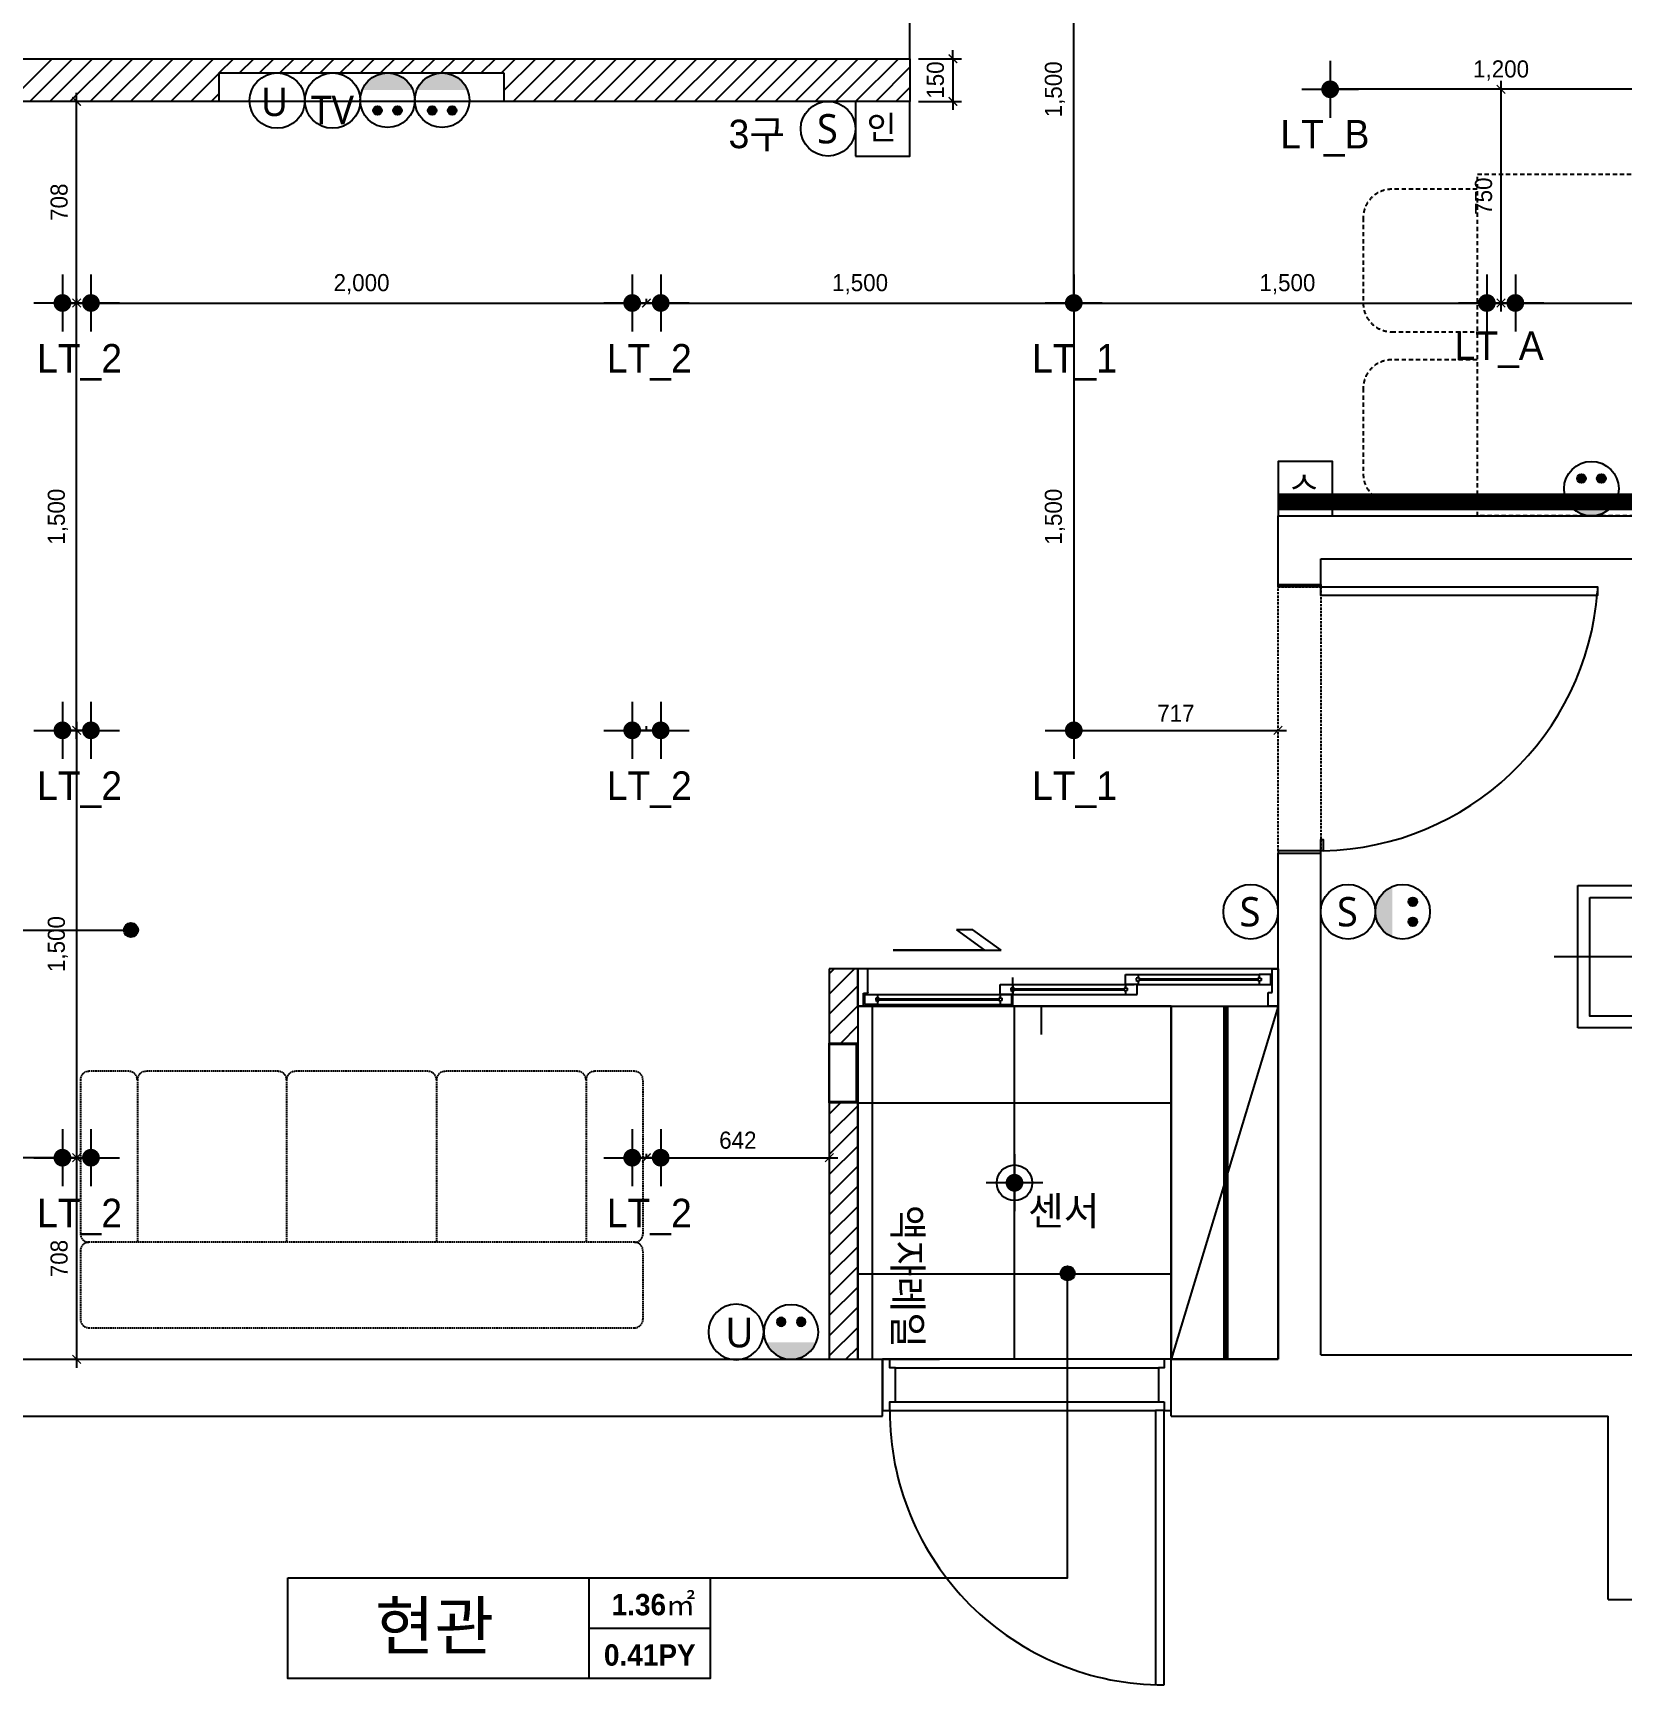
# Model space of a CAD drawing. Header units: millimetres. Extents: x -551172 to 232469, y -3435 to 261611.
# Drawn here: x 221460 to 227038, y 81668 to 87466 of the extents above; entities that cross this region are included whole.
import ezdxf
from ezdxf.enums import TextEntityAlignment as Align

# ---------------------------------------------------------------- set-up
doc = ezdxf.new("R2010")
doc.units = ezdxf.units.MM
doc.header["$LTSCALE"] = 10
doc.header["$PDMODE"] = 3
for name, pattern in [('DASHED', [0.75, 0.5, -0.25]), ('DH-HID2', [1.2, 0.8, -0.4]), ('HID', [2.5, 1.5, -1])]:
    doc.linetypes.add(name, pattern=pattern)
doc.layers.get('DEFPOINTS').update_dxf_attribs({"color": 248})
for name, color, linetype in [('0-ELC TEXT', 7, 'Continuous'), ('02-WAL', 2, 'Continuous'), ('03-TEXT', 3, 'Continuous'), ('03-WAL NEW', 3, 'Continuous'), ('04-WIN', 4, 'Continuous'), ('06-FUR', 6, 'Continuous'), ('06-LIGHT', 4, 'Continuous'), ('07-DIM WAL', 5, 'Continuous'), ('2-con', 2, 'Continuous'), ('3.기호.계단선', 30, 'Continuous'), ('_LIBR', 4, 'Continuous'), ('CO-DOOR', 8, 'Continuous'), ('FUR', 8, 'DASHED'), ('HAT', 5, 'Continuous'), ('RC-LIGHT', 7, 'Continuous'), ('도면층8', 8, 'Continuous'), ('설비', 140, 'Continuous')]:
    doc.layers.add(name, color=color, linetype=linetype)
doc.styles.add('DH-TEXT', font='')
doc.styles.add('HY 울릉도 L', font='')
doc.styles.get("Standard").update_dxf_attribs({"font": 'romans.shx'})
doc.styles.add('넥슨고딕', font='NEXONLv1GothicBold.ttf')
doc.styles.add('코레일둥고', font='Korail_Round_Gothic_Medium.ttf')
doc.styles.get('DH-TEXT').set_extended_font_data('HY울릉도L')
doc.styles.get('HY 울릉도 L').set_extended_font_data('HY울릉도L')
doc.linetypes.add('ZIGZAG', pattern='A,0.0001,-0.2,[131,ltypeshp.shx,S=0.2,R=0,X=-0.2,Y=0],-0.4,[131,ltypeshp.shx,S=0.2,R=180,X=0.2,Y=0],-0.2', length=0.8001)
doc.dimstyles.new('30', dxfattribs={"dimscale": 30, "dimtxt": 2, "dimasz": 1, "dimexe": 1, "dimexo": 1, "dimgap": 1, "dimtad": 1, "dimdec": 0, "dimrnd": 0.05, "dimdsep": 46, "dimlunit": 6, "dimtxsty": 'HY 울릉도 L', "dimblk": 'ARCHTICK', "dimcen": 2.5, "dimdle": 1, "dimclrd": 133, "dimclre": 133, "dimclrt": 30, "dimadec": 0, "dimazin": 0, "dimtfac": 1, "dimtdec": 0, "dimtix": 1, "dimtmove": 2, "dimatfit": 3, "dimldrblk": 'ARCHTICK', "dimfxl": 1, "dimlwd": -1, "dimlwe": -1, "dimarcsym": 0})

# ---------------------------------------------------------------- blocks, each defined once
blk = doc.blocks.new('ffwfr')
at = {"color": 8}
for p, q in [((101905, 59332.5), (103005, 59332.5)), ((101905, 59332.5), (101905, 58091.5)), ((103005, 59332.5), (103005, 58091.5))]:
    blk.add_line(p, q, dxfattribs=at)
blk.add_lwpolyline([(102448.5, 59432.5), (102448.5, 59332.5), (102548.5, 59332.5), (102548.5, 59232.5)], dxfattribs=at)
at = {"layer": '02-WAL', "color": 8}
blk.add_line((103005, 58092.5), (103380, 58092.5), dxfattribs=at)
at = {"layer": '03-WAL NEW', "color": 8}
for p, q in [((98238, 62657.5), (102088, 62657.5)), ((102088, 62657.5), (102088, 62507.5)), ((99663, 62507.5), (99663, 62607.5)), ((99663, 62607.5), (100663, 62607.5)), ((100663, 62607.5), (100663, 62507.5)), ((102088, 62507.5), (98238, 62507.5)), ((100663, 62507.5), (99663, 62507.5)), ((101905, 59462.5), (101805, 59462.5)), ((101805, 59462.5), (101805, 59332.5)), ((101905, 59332.5), (101905, 59462.5)), ((101805, 59332.5), (101805, 59332.5)), ((101805, 59332.5), (101805, 59202.5)), ((101905, 59332.5), (101905, 58992.5)), ((103005, 59332.5), (101905, 59332.5)), ((103005, 58992.5), (103005, 59332.5)), ((101805, 59202.5), (101905, 59202.5)), ((101905, 58992.5), (101805, 58992.5)), ((101805, 58992.5), (101805, 58092.5)), ((101905, 58092.5), (101905, 58992.5)), ((101905, 58992.5), (103005, 58992.5)), ((101805, 58092.5), (101905, 58092.5))]:
    blk.add_line(p, q, dxfattribs=at)
at = {"layer": '03-WAL NEW', "color": 8, "linetype": 'Continuous'}
for p, q in [((98927.5, 62507.5), (99077.5, 62657.5)), ((98998.2, 62507.5), (99148.2, 62657.5)), ((99068.9, 62507.5), (99218.9, 62657.5)), ((99139.6, 62507.5), (99289.6, 62657.5)), ((99210.3, 62507.5), (99360.3, 62657.5)), ((99281, 62507.5), (99431, 62657.5)), ((99351.7, 62507.5), (99501.7, 62657.5)), ((99422.4, 62507.5), (99572.4, 62657.5)), ((99493.1, 62507.5), (99643.1, 62657.5)), ((99663.8, 62607.5), (99713.8, 62657.5)), ((99734.6, 62607.5), (99784.6, 62657.5)), ((99805.3, 62607.5), (99855.3, 62657.5)), ((99876, 62607.5), (99926, 62657.5)), ((99946.7, 62607.5), (99996.7, 62657.5)), ((100017.4, 62607.5), (100067.4, 62657.5)), ((100088.1, 62607.5), (100138.1, 62657.5)), ((100158.8, 62607.5), (100208.8, 62657.5)), ((100229.5, 62607.5), (100279.5, 62657.5)), ((100300.2, 62607.5), (100350.2, 62657.5)), ((100371, 62607.5), (100421, 62657.5)), ((100441.7, 62607.5), (100491.7, 62657.5)), ((100512.4, 62607.5), (100562.4, 62657.5)), ((100583.1, 62607.5), (100633.1, 62657.5)), ((100653.8, 62607.5), (100703.8, 62657.5)), ((100663, 62546), (100774.5, 62657.5)), ((100695.2, 62507.5), (100845.2, 62657.5)), ((100765.9, 62507.5), (100915.9, 62657.5)), ((100836.6, 62507.5), (100986.6, 62657.5)), ((100907.4, 62507.5), (101057.4, 62657.5)), ((100978.1, 62507.5), (101128.1, 62657.5)), ((101048.8, 62507.5), (101198.8, 62657.5)), ((101119.5, 62507.5), (101269.5, 62657.5)), ((101190.2, 62507.5), (101340.2, 62657.5)), ((101260.9, 62507.5), (101410.9, 62657.5)), ((101331.6, 62507.5), (101481.6, 62657.5)), ((101402.3, 62507.5), (101552.3, 62657.5)), ((101473, 62507.5), (101623, 62657.5)), ((101543.7, 62507.5), (101693.7, 62657.5)), ((101614.5, 62507.5), (101764.5, 62657.5)), ((101685.2, 62507.5), (101835.2, 62657.5)), ((101755.9, 62507.5), (101905.9, 62657.5)), ((101826.6, 62507.5), (101976.6, 62657.5)), ((101897.3, 62507.5), (102047.3, 62657.5)), ((101968, 62507.5), (102088, 62627.5)), ((99563.8, 62507.5), (99663, 62606.7)), ((99634.6, 62507.5), (99663, 62535.9)), ((102038.7, 62507.5), (102088, 62556.8)), ((101805, 59445.3), (101822.2, 59462.5)), ((101805, 59374.6), (101892.9, 59462.5)), ((101805, 59303.9), (101905, 59403.9)), ((101805, 59233.2), (101905, 59333.2)), ((102455, 58091.5), (102455, 59332.5)), ((101845, 59202.5), (101905, 59262.5)), ((101805, 58953.2), (101844.3, 58992.5)), ((101805, 58882.5), (101905, 58982.5)), ((101905, 58992.5), (103005, 58992.5)), ((101805, 58811.8), (101905, 58911.8)), ((101805, 58741.1), (101905, 58841.1)), ((101805, 58670.4), (101905, 58770.4)), ((101805, 58599.7), (101905, 58699.7)), ((101805, 58529), (101905, 58629)), ((101805, 58458.2), (101905, 58558.2)), ((101805, 58387.5), (101905, 58487.5)), ((101805, 58316.8), (101905, 58416.8)), ((101905, 58392.5), (103005, 58392.5)), ((101805, 58246.1), (101905, 58346.1)), ((101805, 58175.4), (101905, 58275.4)), ((101805, 58104.7), (101905, 58204.7)), ((101863.5, 58092.5), (101905, 58134))]:
    blk.add_line(p, q, dxfattribs=at)
at = {"layer": '04-WIN', "color": 8}
for p, q in [((101805, 59202.5), (101905, 59202.5)), ((101805, 58992.5), (101805, 59202.5)), ((101900, 59197.5), (101805, 59197.5)), ((101805, 59197.5), (101805, 58997.5)), ((101900, 58997.5), (101900, 59197.5)), ((101905, 59202.5), (101905, 58992.5)), ((101805, 58997.5), (101900, 58997.5)), ((101905, 58992.5), (101805, 58992.5))]:
    blk.add_line(p, q, dxfattribs=at)
at = {"layer": '06-FUR', "color": 8}
for p, q in [((103380, 59332.5), (103005, 58092.5)), ((103005, 59332.5), (103380, 59332.5)), ((103005, 58092.5), (103005, 59332.5)), ((103380, 59332.5), (103380, 58092.5)), ((103380, 58092.5), (103005, 58092.5))]:
    blk.add_line(p, q, dxfattribs=at)
at = {"layer": '2-con', "color": 8}
for p, q in [((102088, 62657.5), (102088, 62807.5)), ((98238, 62657.5), (102088, 62657.5)), ((103380, 61052.5), (106360, 61052.5)), ((103380, 60812.5), (103380, 61052.5)), ((103530, 60902.5), (106015, 60902.5)), ((103530, 60812.5), (103530, 60902.5)), ((103380, 60812.5), (103530, 60812.5)), ((103530, 60812.5), (103530, 60812.5)), ((103380, 59868.5), (103530, 59868.5)), ((103380, 58092.5), (103380, 59868.5)), ((103530, 58108.5), (103530, 59868.5)), ((103530, 58108.5), (104739, 58108.5)), ((98238, 58092.5), (102192, 58092.5)), ((101992, 57892.5), (101992, 58092.5)), ((103005, 57892.5), (103005, 58092.5)), ((96618, 57892.5), (101992, 57892.5)), ((103005, 57892.5), (104539, 57892.5)), ((104539, 57249.5), (104539, 57892.5)), ((104539, 57249.5), (106015, 57249.5))]:
    blk.add_line(p, q, dxfattribs=at)
at = {"layer": '_LIBR', "color": 8, "linetype": 'Continuous'}
for p, q in [((102980, 58092.5), (102017, 58092.5)), ((102037, 58063.1), (102960, 58063.1)), ((102037, 57943.1), (102960, 57943.1)), ((102017, 57912.5), (102950, 57912.5))]:
    blk.add_line(p, q, dxfattribs=at)
for points in [[(103530, 60812.5), (103530, 60803.5), (103380, 60803.5), (103380, 60812.5)], [(103530, 59868.5), (103530, 59877.5), (103380, 59877.5), (103380, 59868.5)], [(102037, 57943.1), (102037, 58063.1), (102017, 58063.1), (102017, 58092.5), (101992, 58092.5), (101992, 57912.5), (102017, 57912.5), (102017, 57943.1)], [(102980, 57943.1), (102980, 57912.5), (103005, 57912.5), (103005, 58092.5), (102980, 58092.5), (102980, 58063.1), (102960, 58063.1), (102960, 57943.1)]]:
    blk.add_lwpolyline(points, close=True, dxfattribs=at)
for points in [[(103530, 60803.5), (104502, 60803.5), (104502, 60773.5), (103530, 60773.5), (103530, 60803.5)], [(103530, 59877.5), (103530, 59917.5), (103539, 59917.5), (103539, 59877.5), (103530, 59877.5)], [(102980, 56949.5), (102980, 57912.5), (102950, 57912.5), (102950, 56949.9)]]:
    blk.add_lwpolyline(points, dxfattribs=at)
for centre, radius, start, end in [((103518, 60864.2), 986.9, 271.21925, 355.60187), ((102978.7, 57911.3), 961.7, 179.92487, 270.07513)]:
    blk.add_arc(centre, radius, start, end, dxfattribs=at)
at = {"layer": 'CO-DOOR', "color": 8}
for p, q in [((102309.2, 59600.4), (102250.9, 59600.4)), ((102250.9, 59600.4), (102349.5, 59528.1)), ((102407.9, 59528.1), (102309.2, 59600.4)), ((102028.7, 59528.1), (102407.9, 59528.1)), ((102349.5, 59528.1), (102028.7, 59528.1)), ((102028.7, 59528.1), (102028.7, 59528.1))]:
    blk.add_line(p, q, dxfattribs=at)
at = {"layer": 'CO-DOOR', "color": 8, "linetype": 'DH-HID2'}
blk.add_lwpolyline([(103380, 59877.5), (103380, 60803.5), (103530, 60803.5), (103530, 59877.5)], close=True, dxfattribs=at)
at = {"layer": 'FUR', "color": 8}
for p, q in [((99346, 59103.3), (99206, 59103.3)), ((99676, 59103.3), (99406, 59103.3)), ((99870, 59103.3), (99676, 59103.3)), ((100396, 59103.3), (99930, 59103.3)), ((100921, 59103.3), (100456, 59103.3)), ((99176, 59073.3), (99176, 58533.3)), ((99376, 59073.3), (99376, 58503.3)), ((99900, 59073.3), (99900, 58503.3)), ((100426, 59073.3), (100426, 58503.3)), ((100951, 59073.3), (100951, 58503.3))]:
    blk.add_line(p, q, dxfattribs=at)
at = {"layer": 'FUR', "color": 8, "linetype": 'HID'}
blk.add_lwpolyline([(104080, 62252.5), (104880, 62252.5), (104880, 61052.5), (104080, 61052.5)], close=True, dxfattribs=at)
for points in [[(104079.1, 62199.2), (103779.1, 62199.2, 0.414214), (103679.1, 62099.2), (103679.1, 61799.2, 0.414214), (103779.1, 61699.2), (104079.1, 61699.2)], [(104079.1, 61600.5), (103779.1, 61600.5, 0.414214), (103679.1, 61500.5), (103679.1, 61200.5, 0.414214), (103779.1, 61100.5), (104079.1, 61100.5)]]:
    blk.add_lwpolyline(points, format="xyb", dxfattribs=at)
at = {"layer": 'FUR', "color": 8}
blk.add_lwpolyline([(101121, 58503.3, 0.414214), (101151, 58533.3), (101151, 59073.3, 0.414214), (101121, 59103.3), (100981, 59103.3, 0.414214), (100951, 59073.3, 0.414214)], format="xyb", dxfattribs=at)
blk.add_lwpolyline([(99206, 58203.3), (99676, 58203.3), (101121, 58203.3, 0.414214), (101151, 58233.3), (101151, 58473.3, 0.414214), (101121, 58503.3), (99676, 58503.3), (99206, 58503.3, 0.414214), (99176, 58473.3), (99176, 58233.3, 0.414214)], format="xyb", close=True, dxfattribs=at)
for centre, start, end in [((99206, 59073.3), 90, 180), ((99346, 59073.3), 0, 90), ((99406, 59073.3), 90, 180), ((99870, 59073.3), 0, 90), ((99930, 59073.3), 90, 180), ((100396, 59073.3), 0, 90), ((100456, 59073.3), 90, 180), ((100921, 59073.3), 0, 90), ((99206, 58533.3), 180, 270)]:
    blk.add_arc(centre, 30, start, end, dxfattribs=at)
at = {"layer": '도면층8', "color": 8}
for p, q in [((103380, 59462.5), (101905, 59462.5)), ((101940.1, 59462.5), (101905, 59462.5)), ((101905, 59462.5), (101905, 59457.5)), ((101905, 59457.5), (101905, 59332.5)), ((101940.1, 59378.1), (101940.1, 59462.5)), ((102844.5, 59443.5), (102889, 59443.5)), ((102844.5, 59408.4), (102844.5, 59443.5)), ((102889, 59431.8), (102882.5, 59429.8)), ((102882.5, 59429.8), (102882.5, 59422.2)), ((102889, 59443.5), (103314, 59443.5)), ((102889, 59443.5), (102889, 59431.8)), ((102889, 59432.8), (102892.2, 59431.1)), ((102892.2, 59431.1), (102892.8, 59430)), ((102892.8, 59430), (102893.4, 59428.3)), ((103310.1, 59430), (103309.5, 59428.3)), ((103310.8, 59431.1), (103310.1, 59430)), ((103314, 59432.8), (103310.8, 59431.1)), ((103354.9, 59443.5), (103314, 59443.5)), ((103314, 59443.5), (103314, 59431.8)), ((103314, 59431.8), (103320.5, 59429.8)), ((103320.5, 59429.8), (103320.5, 59422.2)), ((103354.9, 59408.4), (103354.9, 59443.5)), ((103359.6, 59380.5), (103359.6, 59462.5)), ((103359.6, 59462.5), (103380, 59462.5)), ((103380, 59462.5), (103380, 59343.1)), ((101925.4, 59332.5), (101925.4, 59378.1)), ((101925.4, 59378.1), (101940.1, 59378.1)), ((101930.1, 59373.4), (101974.5, 59373.4)), ((101930.1, 59338.3), (101930.1, 59373.4)), ((101940.1, 59380.5), (101940.1, 59378.1)), ((101974.5, 59373.4), (102404.5, 59373.4)), ((101974.5, 59373.4), (101974.5, 59361.7)), ((102404.5, 59408.4), (102449, 59408.4)), ((102404.5, 59373.4), (102404.5, 59408.4)), ((102404.5, 59373.4), (102874.7, 59373.4)), ((102445.5, 59373.4), (102404.5, 59373.4)), ((102404.5, 59373.4), (102404.5, 59361.7)), ((102449, 59373.4), (102404.5, 59373.4)), ((102449, 59396.8), (102442.5, 59394.7)), ((102442.5, 59394.7), (102442.5, 59387.1)), ((102442.5, 59387.1), (102449, 59385.1)), ((102445.5, 59338.3), (102445.5, 59373.4)), ((102449, 59408.4), (102874.7, 59408.4)), ((102449, 59408.4), (102449, 59396.8)), ((102449, 59397.7), (102452.2, 59396.1)), ((102449, 59384.1), (102452.2, 59385.8)), ((102449, 59385.1), (102449, 59373.4)), ((102452.2, 59396.1), (102452.8, 59394.9)), ((102452.2, 59385.8), (102452.8, 59386.9)), ((102452.8, 59394.9), (102453.4, 59393.2)), ((102452.8, 59386.9), (102453.4, 59388.6)), ((102453.4, 59388.6), (102453.4, 59393.2)), ((102453.4, 59393.2), (102840.1, 59393.2)), ((102840.1, 59388.6), (102453.4, 59388.6)), ((102840.7, 59394.9), (102840.1, 59393.2)), ((102840.1, 59393.2), (102840.1, 59388.6)), ((102840.1, 59388.6), (102840.1, 59393.2)), ((102840.7, 59386.9), (102840.1, 59388.6)), ((102841.3, 59396.1), (102840.7, 59394.9)), ((102841.3, 59385.8), (102840.7, 59386.9)), ((102844.5, 59397.7), (102841.3, 59396.1)), ((102844.5, 59384.1), (102841.3, 59385.8)), ((102885.5, 59408.4), (102844.5, 59408.4)), ((102844.5, 59408.4), (102844.5, 59396.8)), ((102889, 59408.4), (102844.5, 59408.4)), ((102844.5, 59396.8), (102851, 59394.7)), ((102851, 59387.1), (102844.5, 59385.1)), ((102844.5, 59385.1), (102844.5, 59373.4)), ((102844.5, 59373.4), (102885.5, 59373.4)), ((102851, 59394.7), (102851, 59387.1)), ((102882.5, 59422.2), (102889, 59420.1)), ((102885.5, 59373.4), (102885.5, 59408.4)), ((102889, 59419.2), (102892.2, 59420.8)), ((102889, 59420.1), (102889, 59408.4)), ((102889, 59408.4), (103314, 59408.4)), ((102892.2, 59420.8), (102892.8, 59422)), ((102892.8, 59422), (102893.4, 59423.6)), ((102893.4, 59423.6), (102893.4, 59428.3)), ((102893.4, 59428.3), (103309.5, 59428.3)), ((103309.5, 59423.6), (102893.4, 59423.6)), ((103309.5, 59428.3), (103309.5, 59423.6)), ((103309.5, 59423.6), (103309.5, 59428.3)), ((103310.1, 59422), (103309.5, 59423.6)), ((103310.8, 59420.8), (103310.1, 59422)), ((103314, 59419.2), (103310.8, 59420.8)), ((103320.5, 59422.2), (103314, 59420.1)), ((103314, 59420.1), (103314, 59408.4)), ((103314, 59408.4), (103354.9, 59408.4)), ((103344.9, 59332.5), (103344.9, 59380.5)), ((103344.9, 59380.5), (103359.6, 59380.5)), ((101905, 59332.5), (101925.4, 59332.5)), ((101925.4, 59332.5), (103344.9, 59332.5)), ((101974.5, 59338.3), (101930.1, 59338.3)), ((101974.5, 59361.7), (101968.1, 59359.6)), ((101968.1, 59359.6), (101968.1, 59352.1)), ((101968.1, 59352.1), (101974.5, 59350)), ((101970.5, 59353.5), (101970.5, 59358.2)), ((101970.5, 59358.2), (102400.1, 59358.2)), ((102400.1, 59353.5), (101970.5, 59353.5)), ((101974.5, 59362.6), (101977.7, 59361)), ((101974.5, 59349.1), (101977.7, 59350.7)), ((101974.5, 59350), (101974.5, 59338.3)), ((101974.5, 59338.3), (102404.5, 59338.3)), ((101977.7, 59361), (101978.4, 59359.8)), ((101977.7, 59350.7), (101978.4, 59351.8)), ((101978.4, 59359.8), (101979, 59358.2)), ((101978.4, 59351.8), (101979, 59353.5)), ((102400.7, 59359.8), (102400.1, 59358.2)), ((102400.1, 59358.2), (102400.1, 59353.5)), ((102400.1, 59353.5), (102400.1, 59358.2)), ((102400.7, 59351.8), (102400.1, 59353.5)), ((102401.3, 59361), (102400.7, 59359.8)), ((102401.3, 59350.7), (102400.7, 59351.8)), ((102404.5, 59362.6), (102401.3, 59361)), ((102404.5, 59349.1), (102401.3, 59350.7)), ((102404.5, 59361.7), (102411, 59359.6)), ((102411, 59352.1), (102404.5, 59350)), ((102404.5, 59350), (102404.5, 59338.3)), ((102404.5, 59338.3), (102445.5, 59338.3)), ((102411, 59359.6), (102411, 59352.1)), ((103380, 59332.5), (103344.9, 59332.5)), ((103380, 59343.1), (103380, 59332.5))]:
    blk.add_line(p, q, dxfattribs=at)
blk = doc.blocks.new('ghehrth')
at = {"layer": '06-LIGHT'}
h = blk.add_hatch(color=256, dxfattribs=at)
h.dxf.hatch_style = 1
edge = h.paths.add_edge_path()
edge.add_arc((74745, 23106.8), 31.2, 270, 630)
at = {"color": 1, "linetype": 'Continuous'}
for p, q in [((74745, 23006.8), (74745, 23206.8)), ((74645, 23106.8), (74845, 23106.8))]:
    blk.add_line(p, q, dxfattribs=at)
blk = doc.blocks.new('HEY')
at = {"layer": '06-LIGHT', "color": 1}
blk.add_lwpolyline([(66128.5, 14166.8), (66128.5, 14066.8), (66128.5, 14116.8), (66114.3, 14116.8)], dxfattribs=at)
at = {"layer": '06-LIGHT'}
for p in [(-8616.6, -8940), (-8616.6, -9040)]:
    blk.add_blockref('ghehrth', p, dxfattribs=at)
blk = doc.blocks.new('hallogen')
h = blk.add_hatch(color=256)
h.dxf.hatch_style = 1
edge = h.paths.add_edge_path()
edge.add_arc((48591.7, 60854.3), 31.2, 0, 360, ccw=False)
at = {"color": 1, "linetype": 'Continuous'}
for p, q in [((48591.7, 60954.3), (48591.7, 60754.3)), ((48691.7, 60854.3), (48491.7, 60854.3))]:
    blk.add_line(p, q, dxfattribs=at)
at = {"color": 4, "linetype": 'Continuous'}
blk.add_circle((48591.7, 60854.3), 62.5, dxfattribs=at)
blk = doc.blocks.new('G-101')
at = {"layer": 'RC-LIGHT', "color": 251}
for p, q in [((0, -400), (0, 400)), ((400, 0), (-400, 0))]:
    blk.add_line(p, q, dxfattribs=at)
at = {"layer": 'RC-LIGHT', "color": 7}
for p, q in [((-300, -300), (-300, 300)), ((-300, 300), (300, 300)), ((300, 300), (300, -300)), ((300, -300), (-300, -300))]:
    blk.add_line(p, q, dxfattribs=at)
at = {"layer": 'RC-LIGHT', "color": 1}
blk.add_lwpolyline([(-250, 250), (250, 250), (250, -250), (-250, -250)], close=True, dxfattribs=at)
at = {"layer": 'RC-LIGHT', "style": 'DH-TEXT'}
blk.add_attdef('L-', text='', height=100, dxfattribs=at).set_placement((383.2, -287.8), align=Align.TOP_LEFT)
blk = doc.blocks.new('_ArchTick')
at = {"color": 0, "linetype": 'ByBlock', "const_width": 0.15}
blk.add_lwpolyline([(-0.5, -0.5), (0.5, 0.5)], dxfattribs=at)
blk = doc.blocks.new('*D297')
at = {"layer": '07-DIM WAL', "color": 133, "transparency": 16777216}
blk.add_line((221583.3, 86518.7), (223643.3, 86518.7), dxfattribs=at)
at = {"layer": 'DEFPOINTS', "color": 0, "transparency": 16777216}
for p in [(221613.3, 86518.7), (223613.3, 86518.7), (223613.3, 86518.7)]:
    blk.add_point(p, dxfattribs=at)
at = {"layer": '07-DIM WAL', "color": 133, "transparency": 16777216, "xscale": 30, "yscale": 30, "zscale": 30, "rotation": 180}
blk.add_blockref('_ArchTick', (221613.3, 86518.7), dxfattribs=at)
at = {"layer": '07-DIM WAL', "color": 133, "transparency": 16777216, "xscale": 30, "yscale": 30, "zscale": 30}
blk.add_blockref('_ArchTick', (223613.3, 86518.7), dxfattribs=at)
at = {"layer": '07-DIM WAL', "color": 30, "transparency": 16777216, "insert": (222613.3, 86584.7), "char_height": 60, "attachment_point": 5, "style": 'HY 울릉도 L'}
blk.add_mtext('2,000', dxfattribs=at)
blk = doc.blocks.new('*D298')
at = {"layer": '07-DIM WAL', "color": 133, "transparency": 16777216}
blk.add_line((225083.3, 86518.7), (226643.3, 86518.7), dxfattribs=at)
at = {"layer": 'DEFPOINTS', "color": 0, "transparency": 16777216}
for p in [(225113.3, 86518.7), (226613.3, 86518.7), (226613.3, 86518.7)]:
    blk.add_point(p, dxfattribs=at)
at = {"layer": '07-DIM WAL', "color": 133, "transparency": 16777216, "xscale": 30, "yscale": 30, "zscale": 30, "rotation": 180}
blk.add_blockref('_ArchTick', (225113.3, 86518.7), dxfattribs=at)
at = {"layer": '07-DIM WAL', "color": 133, "transparency": 16777216, "xscale": 30, "yscale": 30, "zscale": 30}
blk.add_blockref('_ArchTick', (226613.3, 86518.7), dxfattribs=at)
at = {"layer": '07-DIM WAL', "color": 30, "transparency": 16777216, "insert": (225863.3, 86584.7), "char_height": 60, "attachment_point": 5, "style": 'HY 울릉도 L'}
blk.add_mtext('1,500', dxfattribs=at)
blk = doc.blocks.new('*D299')
at = {"layer": '07-DIM WAL', "color": 133, "transparency": 16777216}
blk.add_line((226583.3, 86518.7), (227843.3, 86518.7), dxfattribs=at)
at = {"layer": 'DEFPOINTS', "color": 0, "transparency": 16777216}
for p in [(226613.3, 86518.7), (227813.3, 86518.7), (227813.3, 86518.7)]:
    blk.add_point(p, dxfattribs=at)
at = {"layer": '07-DIM WAL', "color": 133, "transparency": 16777216, "xscale": 30, "yscale": 30, "zscale": 30, "rotation": 180}
blk.add_blockref('_ArchTick', (226613.3, 86518.7), dxfattribs=at)
at = {"layer": '07-DIM WAL', "color": 133, "transparency": 16777216, "xscale": 30, "yscale": 30, "zscale": 30}
blk.add_blockref('_ArchTick', (227813.3, 86518.7), dxfattribs=at)
at = {"layer": '07-DIM WAL', "color": 30, "transparency": 16777216, "insert": (227213.3, 86584.7), "char_height": 60, "attachment_point": 5, "style": 'HY 울릉도 L'}
blk.add_mtext('1,200', dxfattribs=at)
blk = doc.blocks.new('*D301')
at = {"layer": '07-DIM WAL', "color": 133, "transparency": 16777216}
blk.add_line((223583.3, 83518.7), (224285.3, 83518.7), dxfattribs=at)
at = {"layer": 'DEFPOINTS', "color": 0, "transparency": 16777216}
for p in [(223613.3, 83518.7), (224255.3, 83518.7), (224255.3, 83518.7)]:
    blk.add_point(p, dxfattribs=at)
at = {"layer": '07-DIM WAL', "color": 133, "transparency": 16777216, "xscale": 30, "yscale": 30, "zscale": 30, "rotation": 180}
blk.add_blockref('_ArchTick', (223613.3, 83518.7), dxfattribs=at)
at = {"layer": '07-DIM WAL', "color": 133, "transparency": 16777216, "xscale": 30, "yscale": 30, "zscale": 30}
blk.add_blockref('_ArchTick', (224255.3, 83518.7), dxfattribs=at)
at = {"layer": '07-DIM WAL', "color": 30, "transparency": 16777216, "insert": (223934.3, 83580), "char_height": 60, "attachment_point": 5, "style": 'HY 울릉도 L'}
blk.add_mtext('642', dxfattribs=at)
blk = doc.blocks.new('*D302')
at = {"layer": '07-DIM WAL', "color": 133, "transparency": 16777216}
for p, q in [((221643.3, 83518.7), (220658.3, 83518.7)), ((220688.3, 83533.1), (220688.3, 83548.7))]:
    blk.add_line(p, q, dxfattribs=at)
at = {"layer": 'DEFPOINTS', "color": 0, "transparency": 16777216}
for p in [(220688.3, 83518.7), (220688.3, 83503.1), (221613.3, 83518.7)]:
    blk.add_point(p, dxfattribs=at)
at = {"layer": '07-DIM WAL', "color": 133, "transparency": 16777216, "xscale": 30, "yscale": 30, "zscale": 30, "rotation": 180}
blk.add_blockref('_ArchTick', (220688.3, 83518.7), dxfattribs=at)
at = {"layer": '07-DIM WAL', "color": 133, "transparency": 16777216, "xscale": 30, "yscale": 30, "zscale": 30}
blk.add_blockref('_ArchTick', (221613.3, 83518.7), dxfattribs=at)
at = {"layer": '07-DIM WAL', "color": 30, "transparency": 16777216, "insert": (221150.8, 83580.1), "char_height": 60, "attachment_point": 5, "style": 'HY 울릉도 L'}
blk.add_mtext('925', dxfattribs=at)
blk = doc.blocks.new('*D303')
at = {"layer": '07-DIM WAL', "color": 133, "transparency": 16777216}
for p, q in [((221613.3, 84988.7), (221613.3, 86548.7)), ((221643.3, 86518.7), (221643.3, 86518.7)), ((221643.3, 85018.7), (221643.3, 85018.7))]:
    blk.add_line(p, q, dxfattribs=at)
at = {"layer": 'DEFPOINTS', "color": 0, "transparency": 16777216}
for p in [(221613.3, 86518.7), (221613.3, 86518.7), (221613.3, 85018.7)]:
    blk.add_point(p, dxfattribs=at)
at = {"layer": '07-DIM WAL', "color": 133, "transparency": 16777216, "xscale": 30, "yscale": 30, "zscale": 30}
for p, rotation in [((221613.3, 86518.7), 90), ((221613.3, 85018.7), 270)]:
    blk.add_blockref('_ArchTick', p, dxfattribs=dict(at, rotation=rotation))
at = {"layer": '07-DIM WAL', "color": 30, "transparency": 16777216, "insert": (221547.4, 85768.7), "char_height": 60, "attachment_point": 5, "rotation": 90, "style": 'HY 울릉도 L'}
blk.add_mtext('1,500', dxfattribs=at)
blk = doc.blocks.new('*D274')
at = {"layer": '07-DIM WAL', "color": 133, "transparency": 16777216}
for p, q in [((221613.3, 86488.7), (221613.3, 87256.2)), ((221643.3, 87226.2), (221643.3, 87226.2)), ((221643.3, 86518.7), (221643.3, 86518.7))]:
    blk.add_line(p, q, dxfattribs=at)
at = {"layer": 'DEFPOINTS', "color": 0, "transparency": 16777216}
for p in [(221613.3, 87226.2), (221613.3, 87226.2), (221613.3, 86518.7)]:
    blk.add_point(p, dxfattribs=at)
at = {"layer": '07-DIM WAL', "color": 133, "transparency": 16777216, "xscale": 30, "yscale": 30, "zscale": 30}
for p, rotation in [((221613.3, 87226.2), 90), ((221613.3, 86518.7), 270)]:
    blk.add_blockref('_ArchTick', p, dxfattribs=dict(at, rotation=rotation))
at = {"layer": '07-DIM WAL', "color": 30, "transparency": 16777216, "insert": (221552, 86872.5), "char_height": 60, "attachment_point": 5, "rotation": 90, "style": 'HY 울릉도 L'}
blk.add_mtext('708', dxfattribs=at)
blk = doc.blocks.new('*D275')
at = {"layer": '07-DIM WAL', "color": 133, "transparency": 16777216}
blk.add_line((223583.3, 86518.7), (225143.3, 86518.7), dxfattribs=at)
at = {"layer": 'DEFPOINTS', "color": 0, "transparency": 16777216}
for p in [(223613.3, 86518.7), (225113.3, 86518.7), (225113.3, 86518.7)]:
    blk.add_point(p, dxfattribs=at)
at = {"layer": '07-DIM WAL', "color": 133, "transparency": 16777216, "xscale": 30, "yscale": 30, "zscale": 30, "rotation": 180}
blk.add_blockref('_ArchTick', (223613.3, 86518.7), dxfattribs=at)
at = {"layer": '07-DIM WAL', "color": 133, "transparency": 16777216, "xscale": 30, "yscale": 30, "zscale": 30}
blk.add_blockref('_ArchTick', (225113.3, 86518.7), dxfattribs=at)
at = {"layer": '07-DIM WAL', "color": 30, "transparency": 16777216, "insert": (224363.3, 86584.7), "char_height": 60, "attachment_point": 5, "style": 'HY 울릉도 L'}
blk.add_mtext('1,500', dxfattribs=at)
blk = doc.blocks.new('*D276')
at = {"layer": '07-DIM WAL', "color": 133, "transparency": 16777216}
for p, q in [((221613.3, 85048.7), (221613.3, 83488.7)), ((221643.3, 85018.7), (221643.3, 85018.7)), ((221643.3, 83518.7), (221643.3, 83518.7))]:
    blk.add_line(p, q, dxfattribs=at)
at = {"layer": 'DEFPOINTS', "color": 0, "transparency": 16777216}
for p in [(221613.3, 85018.7), (221613.3, 83518.7), (221613.3, 83518.7)]:
    blk.add_point(p, dxfattribs=at)
at = {"layer": '07-DIM WAL', "color": 133, "transparency": 16777216, "xscale": 30, "yscale": 30, "zscale": 30}
for p, rotation in [((221613.3, 85018.7), 90), ((221613.3, 83518.7), 270)]:
    blk.add_blockref('_ArchTick', p, dxfattribs=dict(at, rotation=rotation))
at = {"layer": '07-DIM WAL', "color": 30, "transparency": 16777216, "insert": (221547.4, 84268.7), "char_height": 60, "attachment_point": 5, "rotation": 90, "style": 'HY 울릉도 L'}
blk.add_mtext('1,500', dxfattribs=at)
blk = doc.blocks.new('*D277')
at = {"layer": '07-DIM WAL', "color": 133, "transparency": 16777216}
for p, q in [((221613.3, 83548.7), (221613.3, 82781.2)), ((221643.3, 83518.7), (221643.3, 83518.7)), ((221643.3, 82811.2), (221643.3, 82811.2))]:
    blk.add_line(p, q, dxfattribs=at)
at = {"layer": 'DEFPOINTS', "color": 0, "transparency": 16777216}
for p in [(221613.3, 83518.7), (221613.3, 82811.2), (221613.3, 82811.2)]:
    blk.add_point(p, dxfattribs=at)
at = {"layer": '07-DIM WAL', "color": 133, "transparency": 16777216, "xscale": 30, "yscale": 30, "zscale": 30}
for p, rotation in [((221613.3, 83518.7), 90), ((221613.3, 82811.2), 270)]:
    blk.add_blockref('_ArchTick', p, dxfattribs=dict(at, rotation=rotation))
at = {"layer": '07-DIM WAL', "color": 30, "transparency": 16777216, "insert": (221552, 83165), "char_height": 60, "attachment_point": 5, "rotation": 90, "style": 'HY 울릉도 L'}
blk.add_mtext('708', dxfattribs=at)
blk = doc.blocks.new('*D304')
at = {"layer": '07-DIM WAL', "color": 133, "transparency": 16777216}
for p, q in [((225113.3, 86548.7), (225113.3, 84988.7)), ((225143.3, 86518.7), (225143.3, 86518.7)), ((225143.3, 85018.7), (225143.3, 85018.7))]:
    blk.add_line(p, q, dxfattribs=at)
at = {"layer": 'DEFPOINTS', "color": 0, "transparency": 16777216}
for p in [(225113.3, 86518.7), (225113.3, 85018.7), (225113.3, 85018.7)]:
    blk.add_point(p, dxfattribs=at)
at = {"layer": '07-DIM WAL', "color": 133, "transparency": 16777216, "xscale": 30, "yscale": 30, "zscale": 30}
for p, rotation in [((225113.3, 86518.7), 90), ((225113.3, 85018.7), 270)]:
    blk.add_blockref('_ArchTick', p, dxfattribs=dict(at, rotation=rotation))
at = {"layer": '07-DIM WAL', "color": 30, "transparency": 16777216, "insert": (225047.4, 85768.7), "char_height": 60, "attachment_point": 5, "rotation": 90, "style": 'HY 울릉도 L'}
blk.add_mtext('1,500', dxfattribs=at)
blk = doc.blocks.new('*D278')
at = {"layer": '07-DIM WAL', "color": 133, "transparency": 16777216}
blk.add_line((225083.3, 85018.7), (225860.3, 85018.7), dxfattribs=at)
at = {"layer": 'DEFPOINTS', "color": 0, "transparency": 16777216}
for p in [(225113.3, 85018.7), (225830.3, 85018.7), (225830.3, 85018.7)]:
    blk.add_point(p, dxfattribs=at)
at = {"layer": '07-DIM WAL', "color": 133, "transparency": 16777216, "xscale": 30, "yscale": 30, "zscale": 30, "rotation": 180}
blk.add_blockref('_ArchTick', (225113.3, 85018.7), dxfattribs=at)
at = {"layer": '07-DIM WAL', "color": 133, "transparency": 16777216, "xscale": 30, "yscale": 30, "zscale": 30}
blk.add_blockref('_ArchTick', (225830.3, 85018.7), dxfattribs=at)
at = {"layer": '07-DIM WAL', "color": 30, "transparency": 16777216, "insert": (225471.8, 85078.8), "char_height": 60, "attachment_point": 5, "style": 'HY 울릉도 L'}
blk.add_mtext('717', dxfattribs=at)
blk = doc.blocks.new('*D305')
at = {"layer": '07-DIM WAL', "color": 133, "transparency": 16777216}
blk.add_line((227243.3, 87268.7), (225983.3, 87268.7), dxfattribs=at)
at = {"layer": 'DEFPOINTS', "color": 0, "transparency": 16777216}
for p in [(226013.3, 87268.7), (226013.3, 87268.7), (227213.3, 87268.7)]:
    blk.add_point(p, dxfattribs=at)
at = {"layer": '07-DIM WAL', "color": 133, "transparency": 16777216, "xscale": 30, "yscale": 30, "zscale": 30, "rotation": 180}
blk.add_blockref('_ArchTick', (226013.3, 87268.7), dxfattribs=at)
at = {"layer": '07-DIM WAL', "color": 133, "transparency": 16777216, "xscale": 30, "yscale": 30, "zscale": 30}
blk.add_blockref('_ArchTick', (227213.3, 87268.7), dxfattribs=at)
at = {"layer": '07-DIM WAL', "color": 30, "transparency": 16777216, "insert": (226613.3, 87334.7), "char_height": 60, "attachment_point": 5, "style": 'HY 울릉도 L'}
blk.add_mtext('1,200', dxfattribs=at)
blk = doc.blocks.new('*D279')
at = {"layer": '07-DIM WAL', "color": 133, "transparency": 16777216}
for p, q in [((226613.3, 86488.7), (226613.3, 87298.7)), ((226643.3, 87268.7), (226643.3, 87268.7)), ((226643.3, 86518.7), (226643.3, 86518.7))]:
    blk.add_line(p, q, dxfattribs=at)
at = {"layer": 'DEFPOINTS', "color": 0, "transparency": 16777216}
for p in [(226613.3, 87268.7), (226613.3, 87268.7), (226613.3, 86518.7)]:
    blk.add_point(p, dxfattribs=at)
at = {"layer": '07-DIM WAL', "color": 133, "transparency": 16777216, "xscale": 30, "yscale": 30, "zscale": 30}
for p, rotation in [((226613.3, 87268.7), 90), ((226613.3, 86518.7), 270)]:
    blk.add_blockref('_ArchTick', p, dxfattribs=dict(at, rotation=rotation))
at = {"layer": '07-DIM WAL', "color": 30, "transparency": 16777216, "insert": (226552, 86893.7), "char_height": 60, "attachment_point": 5, "rotation": 90, "style": 'HY 울릉도 L'}
blk.add_mtext('750', dxfattribs=at)
blk = doc.blocks.new('*D306')
at = {"layer": '07-DIM WAL', "color": 133, "transparency": 16777216}
for p, q in [((225113.3, 86488.7), (225113.3, 88048.7)), ((225143.3, 88018.7), (225143.3, 88018.7)), ((225143.3, 86518.7), (225143.3, 86518.7))]:
    blk.add_line(p, q, dxfattribs=at)
at = {"layer": 'DEFPOINTS', "color": 0, "transparency": 16777216}
for p in [(225113.3, 88018.7), (225113.3, 88018.7), (225113.3, 86518.7)]:
    blk.add_point(p, dxfattribs=at)
at = {"layer": '07-DIM WAL', "color": 133, "transparency": 16777216, "xscale": 30, "yscale": 30, "zscale": 30}
for p, rotation in [((225113.3, 88018.7), 90), ((225113.3, 86518.7), 270)]:
    blk.add_blockref('_ArchTick', p, dxfattribs=dict(at, rotation=rotation))
at = {"layer": '07-DIM WAL', "color": 30, "transparency": 16777216, "insert": (225047.4, 87268.7), "char_height": 60, "attachment_point": 5, "rotation": 90, "style": 'HY 울릉도 L'}
blk.add_mtext('1,500', dxfattribs=at)
blk = doc.blocks.new('egoo')
at = {"layer": '설비'}
h = blk.add_hatch(color=140, dxfattribs=at)
edge = h.paths.add_edge_path()
edge.add_arc((1015645.3, 443433.7), 22.3, 0, 360)
h = blk.add_hatch(color=140, dxfattribs=at)
edge = h.paths.add_edge_path()
edge.add_arc((1015747.7, 443433.7), 22.3, 0, 360)
h = blk.add_hatch(color=140, dxfattribs=at)
edge = h.paths.add_edge_path()
edge.add_line((1015826.3, 443329.1), (1015566.6, 443329.1))
edge.add_ellipse((1015696.5, 443381.5), major_axis=(99, 99), ratio=1, start_angle=156.95778, end_angle=293.04222)
at = {"layer": '설비', "color": 140}
for centre, radius in [((1015696.5, 443381.5), 140), ((1015645.3, 443433.7), 22.3), ((1015747.7, 443433.7), 22.3)]:
    blk.add_circle(centre, radius, dxfattribs=at)
blk = doc.blocks.new('utp')
at = {"layer": '설비', "color": 140}
blk.add_circle((372927.5, -86920.8), 140, dxfattribs=at)
at = {"layer": '설비', "color": 140, "insert": (372982.3, -87000.6), "char_height": 150, "attachment_point": 9}
blk.add_mtext_dynamic_manual_height_columns('{\\fMalgun Gothic|b0|i0|c129|p50;U}', width=275.64, gutter_width=1, heights=[0], dxfattribs=at)
blk = doc.blocks.new('swich')
at = {"layer": '설비', "color": 140}
blk.add_circle((372828.6, -86554.1), 84, dxfattribs=at)
at = {"layer": '설비', "color": 140, "insert": (372858.7, -86509.1), "char_height": 90, "attachment_point": 3}
blk.add_mtext_dynamic_manual_height_columns('{\\fMalgun Gothic|b0|i0|c129|p50;S}', width=143.497, gutter_width=1, heights=[0], dxfattribs=at)
blk = doc.blocks.new('*D307')
at = {"layer": 'DEFPOINTS', "color": 0, "transparency": 16777216}
for p in [(224538.3, 87376.2), (224538.3, 87226.2), (224689.2, 87226.2)]:
    blk.add_point(p, dxfattribs=at)
at = {"layer": 'HAT', "color": 133, "transparency": 16777216}
for p, q in [((224568.3, 87376.2), (224719.2, 87376.2)), ((224689.2, 87376.2), (224689.2, 87406.2)), ((224689.2, 87376.2), (224689.2, 87226.2)), ((224568.3, 87226.2), (224719.2, 87226.2)), ((224689.2, 87226.2), (224689.2, 87196.2))]:
    blk.add_line(p, q, dxfattribs=at)
at = {"layer": 'HAT', "color": 133, "transparency": 16777216, "xscale": 30, "yscale": 30, "zscale": 30}
for p, rotation in [((224689.2, 87376.2), 270), ((224689.2, 87226.2), 90)]:
    blk.add_blockref('_ArchTick', p, dxfattribs=dict(at, rotation=rotation))
at = {"layer": 'HAT', "color": 30, "transparency": 16777216, "insert": (224627.9, 87301.2), "char_height": 60, "attachment_point": 5, "rotation": 90, "style": 'HY 울릉도 L'}
blk.add_mtext('150', dxfattribs=at)

msp = doc.modelspace()

# ---------------------------------------------------------------- hatches: boundary and pattern name
at = {"layer": '0-ELC TEXT'}
h = msp.add_hatch(color=256, dxfattribs=at)
h.dxf.hatch_style = 1
edge = h.paths.add_edge_path()
edge.add_arc((221803.8, 84317.9), 25, 180, 540, ccw=False)
h = msp.add_hatch(color=256, dxfattribs=at)
h.dxf.hatch_style = 1
edge = h.paths.add_edge_path()
edge.add_arc((225091.9, 83112.8), 25, 180, 540, ccw=False)
at = {"layer": '설비'}
h = msp.add_hatch(color=10, dxfattribs=at)
edge = h.paths.add_edge_path()
edge.add_line((222615.7, 87266.2), (222793.5, 87266.2))
edge.add_ellipse((222704.6, 87230.4), major_axis=(-67.8, -67.8), ratio=1, start_angle=156.95778, end_angle=293.04222)
h = msp.add_hatch(color=10, dxfattribs=at)
edge = h.paths.add_edge_path()
edge.add_line((222807.4, 87266.2), (222985.1, 87266.2))
edge.add_ellipse((222896.2, 87230.4), major_axis=(-67.8, -67.8), ratio=1, start_angle=156.95778, end_angle=293.04222)
h = msp.add_hatch(color=10, dxfattribs=at)
edge = h.paths.add_edge_path()
edge.add_arc((222669.5, 87194.6), 15.3, 0, 360)
h = msp.add_hatch(color=10, dxfattribs=at)
edge = h.paths.add_edge_path()
edge.add_arc((222739.6, 87194.6), 15.3, 0, 360)
h = msp.add_hatch(color=10, dxfattribs=at)
edge = h.paths.add_edge_path()
edge.add_arc((222861.2, 87194.6), 15.3, 0, 360)
h = msp.add_hatch(color=10, dxfattribs=at)
edge = h.paths.add_edge_path()
edge.add_arc((222931.3, 87194.6), 15.3, 0, 360)
h = msp.add_hatch(color=10, dxfattribs=at)
edge = h.paths.add_edge_path()
edge.add_arc((226895.3, 85902.9), 15.3, 0, 360)
h = msp.add_hatch(color=10, dxfattribs=at)
edge = h.paths.add_edge_path()
edge.add_arc((226965.3, 85902.9), 15.3, 0, 360)
h = msp.add_hatch(color=10, dxfattribs=at)
edge = h.paths.add_edge_path()
edge.add_line((226841.4, 85831.2), (227019.2, 85831.2))
edge.add_ellipse((226930.3, 85867.1), major_axis=(-67.8, 67.8), ratio=1, start_angle=66.95778, end_angle=203.04222, ccw=False)

# ---------------------------------------------------------------- linework, layer by layer
at = {"layer": '0-ELC TEXT'}
for p, q in [((218768.1, 84317.9), (221803.8, 84317.9)), ((223412.2, 81690.9), (223412.2, 82044.6)), ((223412.2, 81867.8), (223836.9, 81867.8))]:
    msp.add_line(p, q, dxfattribs=at)
msp.add_lwpolyline([(223836.9, 82044.6), (225091.9, 82044.6), (225091.9, 83112.8)], dxfattribs=at)
msp.add_lwpolyline([(222355, 82044.6), (223836.9, 82044.6), (223836.9, 81690.9), (222355, 81690.9)], close=True, dxfattribs=at)
for centre in [(221803.8, 84317.9), (225091.9, 83112.8)]:
    msp.add_circle(centre, 25, dxfattribs=at)
at = {"layer": '06-LIGHT', "color": 10, "linetype": 'HID', "const_width": 20}
msp.add_lwpolyline([(225647.5, 82811.2), (225647.5, 84051.2)], dxfattribs=at)
at = {"layer": '3.기호.계단선', "linetype": 'ZIGZAG'}
msp.add_line((224407.3, 82811.2), (224407.3, 84051.2), dxfattribs=at)
at = {"layer": '3.기호.계단선', "linetype": 'ZIGZAG', "const_width": 60}
msp.add_lwpolyline([(225830.3, 85821.2), (230338.3, 85821.2)], dxfattribs=at)
at = {"layer": 'RC-LIGHT', "color": 140}
for points in [[(224346.7, 87034.6), (224538.3, 87034.6), (224538.3, 87226.2), (224346.7, 87226.2)], [(225830.3, 85771.2), (226022, 85771.2), (226022, 85962.9), (225830.3, 85962.9)]]:
    msp.add_lwpolyline(points, close=True, dxfattribs=at)
at = {"layer": '설비', "color": 10}
for centre, radius in [((222317.2, 87229), 97.2), ((222511.6, 87229), 97.2), ((222704.6, 87230.4), 95.8), ((222896.2, 87230.4), 95.8), ((222669.5, 87194.6), 15.3), ((222739.6, 87194.6), 15.3), ((222861.2, 87194.6), 15.3), ((222931.3, 87194.6), 15.3), ((226930.3, 85867.1), 95.8), ((226895.3, 85902.9), 15.3), ((226965.3, 85902.9), 15.3)]:
    msp.add_circle(centre, radius, dxfattribs=at)

# ---------------------------------------------------------------- block references
msp.add_blockref('ffwfr', (122450.3, 24718.7))
at = {"layer": '06-LIGHT', "rotation": 270}
for name, p in [('ghehrth', (202906.6, 162013.8)), ('HEY', (207496.6, 152647.2)), ('HEY', (209496.6, 152647.2)), ('ghehrth', (202006.6, 161263.8)), ('HEY', (212496.6, 152647.2)), ('HEY', (207496.6, 151147.2)), ('HEY', (209496.6, 151147.2)), ('ghehrth', (202006.6, 159763.8)), ('HEY', (207496.6, 149647.2)), ('HEY', (209496.6, 149647.2))]:
    msp.add_blockref(name, p, dxfattribs=at)
at = {"layer": '06-LIGHT'}
msp.add_blockref('hallogen', (176313.6, 22576.5), dxfattribs=at)
at = {"layer": 'RC-LIGHT', "xscale": 0.8333333333333334, "yscale": 0.8333333333333334, "zscale": 0.8333333333333334}
msp.add_blockref('G-101', (227132.8, 84224.2), dxfattribs=at).add_auto_attribs({'L-': 'L-'})
at = {"layer": 'RC-LIGHT', "color": 140, "xscale": 0.6845238224412213, "yscale": 0.6845238224412213, "zscale": 0.6845238224412213, "rotation": 270}
msp.add_blockref('egoo', (-77237.4, 779650.7), dxfattribs=at)
at = {"layer": 'RC-LIGHT', "color": 140, "xscale": -0.6845238224412213, "yscale": 0.6845238224412213, "zscale": 0.6845238224412213}
msp.add_blockref('egoo', (919389.5, -220598.1), dxfattribs=at)
at = {"layer": '설비', "color": 140, "xscale": 1.140873015873041, "yscale": 1.140873015873041, "zscale": 1.140873015873041}
for p in [(-201099.3, 185877.6), (-199615.7, 183129.4), (-199274, 183129.4)]:
    msp.add_blockref('swich', p, dxfattribs=at)
at = {"layer": '설비', "color": 253, "true_color": 0x95d0ad, "xscale": -0.6944444444444445, "yscale": 0.6944444444444445, "zscale": 0.6944444444444445}
msp.add_blockref('utp', (482905.4, 143268.8), dxfattribs=at)

# ---------------------------------------------------------------- texts
at = {"layer": '03-TEXT'}
for s, height, style, p in [('1.36㎡', 75, '넥슨고딕', (223637.9, 81912.9)), ('현관', 166.67, '코레일둥고', (222869.7, 81792.4)), ('0.41PY', 75, '넥슨고딕', (223625.1, 81736))]:
    msp.add_text(s, height=height, dxfattribs=dict(at, style=style)).set_placement(p, align=Align.CENTER)
at = {"layer": '3.기호.계단선', "linetype": 'ZIGZAG', "style": '코레일둥고'}
msp.add_text('액자레일', height=100, rotation=270, dxfattribs=at).set_placement((224480.7, 83353.1))
at = {"layer": 'RC-LIGHT', "color": 140, "style": '코레일둥고'}
for s, p in [('인', (224386.4, 87176.2)), ('스', (225870.1, 85912.9))]:
    msp.add_text(s, height=83.3, dxfattribs=at).set_placement(p, align=Align.TOP_LEFT)
at = {"layer": '설비', "color": 30, "style": '코레일둥고'}
for s, p in [('3구', (223901.6, 87162.1)), ('LT_B', (225838.4, 87161.2)), ('LT_A', (226450.1, 86419.2)), ('LT_2', (221474.4, 86374.7)), ('LT_2', (223474.4, 86374.7)), ('LT_1', (224967.1, 86374.7)), ('LT_2', (221474.4, 84874.7)), ('LT_2', (223474.4, 84874.7)), ('LT_1', (224967.1, 84874.7)), ('LT_2', (221474.4, 83374.7)), ('LT_2', (223474.4, 83374.7)), ('센서', (224952.6, 83381.8))]:
    msp.add_text(s, height=100, dxfattribs=at).set_placement(p, align=Align.TOP_LEFT)
at = {"layer": '설비', "color": 10, "char_height": 100, "style": '코레일둥고'}
for s, insert, attachment_point in [('{\\fMalgun Gothic|b0|i0|c129|p50;U}', (222355.2, 87173.6), 9), ('\\pxsm1,qc;{\\fMalgun Gothic|b0|i0|c129|p50;TV}', (222415.3, 87145.9), 7)]:
    msp.add_mtext_dynamic_manual_height_columns(s, width=191.417, gutter_width=0.694, heights=[0], dxfattribs=dict(at, insert=insert, attachment_point=attachment_point))

# ---------------------------------------------------------------- dimensions: what is measured, and where the dimension line sits
at = {"layer": '07-DIM WAL'}
for base, p1, p2, picture, middle in [((225113.3, 88018.7), (225113.3, 86518.7), (225113.3, 88018.7), '*D306', (225047.4, 87268.7)), ((226613.3, 87268.7), (226613.3, 86518.7), (226613.3, 87268.7), '*D279', (226552, 86893.7)), ((221613.3189495, 87226.2451279), (221613.3189495, 86518.7451279), (221613.3189495, 87226.2451279), '*D274', (221552.0163715, 86872.4951279)), ((221613.3, 86518.7), (221613.3, 85018.7), (221613.3, 86518.7), '*D303', (221547.4, 85768.7)), ((225113.3, 85018.7), (225113.3, 86518.7), (225113.3, 85018.7), '*D304', (225047.4, 85768.7)), ((221613.3, 83518.7), (221613.3, 85018.7), (221613.3, 83518.7), '*D276', (221547.4, 84268.7)), ((221613.3189495, 82811.2451279), (221613.3189495, 83518.7451279), (221613.3189495, 82811.2451279), '*D277', (221552.0163715, 83164.9951279))]:
    dim = msp.add_linear_dim(base=base, p1=p1, p2=p2, angle=90, dimstyle='30', override={"dimfxl": 1.25}, dxfattribs=at)
    dim.commit()
    dim.dimension.update_dxf_attribs({"geometry": picture, "text_midpoint": middle})
for base, p1, p2, picture, middle in [((226013.3, 87268.7), (227213.3, 87268.7), (226013.3, 87268.7), '*D305', (226613.3, 87334.7)), ((223613.3, 86518.7), (221613.3, 86518.7), (223613.3, 86518.7), '*D297', (222613.3, 86584.7)), ((225113.3, 86518.7), (223613.3, 86518.7), (225113.3, 86518.7), '*D275', (224363.3, 86584.7)), ((226613.3, 86518.7), (225113.3, 86518.7), (226613.3, 86518.7), '*D298', (225863.3, 86584.7)), ((227813.3, 86518.7), (226613.3, 86518.7), (227813.3, 86518.7), '*D299', (227213.3, 86584.7)), ((225830.3, 85018.7), (225113.3, 85018.7), (225830.3, 85018.7), '*D278', (225471.8, 85078.8)), ((220688.3, 83518.7), (221613.3, 83518.7), (220688.3, 83503.1), '*D302', (221150.8, 83580.1)), ((224255.3, 83518.7), (223613.3, 83518.7), (224255.3, 83518.7), '*D301', (223934.3, 83580))]:
    dim = msp.add_linear_dim(base=base, p1=p1, p2=p2, dimstyle='30', override={"dimfxl": 1.25}, dxfattribs=at)
    dim.commit()
    dim.dimension.update_dxf_attribs({"geometry": picture, "text_midpoint": middle})
at = {"layer": 'HAT'}
dim = msp.add_linear_dim(base=(224689.2, 87226.2), p1=(224538.3, 87376.2), p2=(224538.3, 87226.2), angle=90, dimstyle='30', override={"dimfxl": 1.25}, dxfattribs=at)
dim.commit()
dim.dimension.update_dxf_attribs({"geometry": '*D307', "text_midpoint": (224627.9, 87301.2)})

doc.saveas('drawing.dxf')
